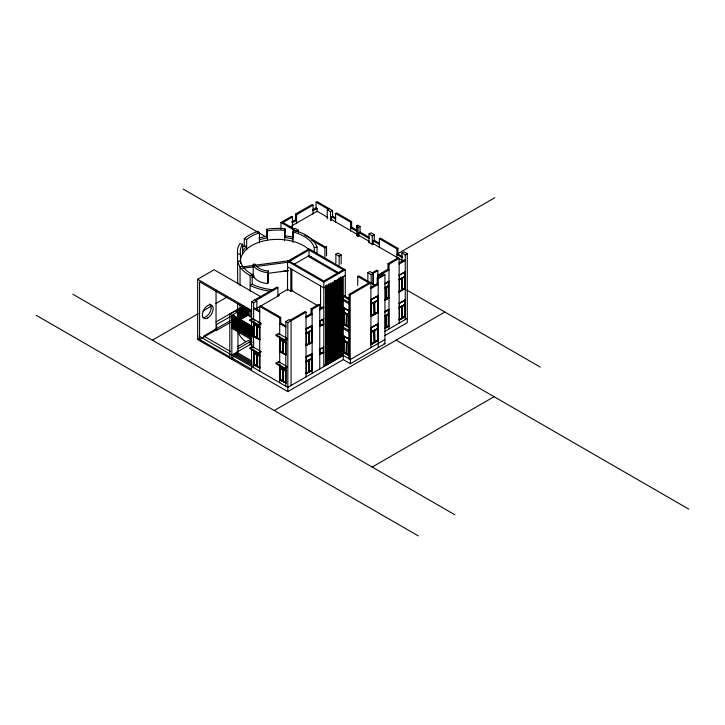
<?xml version="1.0" encoding="UTF-8"?>
<svg xmlns="http://www.w3.org/2000/svg" width="725" height="725" viewBox="0 0 725 725"><rect width="100%" height="100%" fill="white"/><g stroke="black" fill="none" stroke-linecap="round" stroke-linejoin="round"><path stroke-width="1.09" d="M284.49 240.782L284.979 228.783A40.174 23.2 0 0 0 267.48 229.136L266.7 229.272L266.7 237.157M251.82 277.204L253.886 276.932L253.233 275.292A17.183 9.923 0 0 0 267.634 283.602L267.634 272.618L268.413 271.014A16.077 9.28 0 0 1 255.055 264.072L253.233 264.308L253.233 276.696M267.634 283.602L268.413 281.989L268.413 271.014M237.691 283.403L237.519 253.097A40.174 23.2 0 0 1 239.368 244.479L239.884 243.645L242.576 244.207L242.087 245.005A37.31 21.542 0 0 0 240.383 253.016L240.564 263.302M293 242.34L293 231.973L294.567 230.559A40.174 23.2 0 0 1 317.042 247.125L317.042 253.904M246.645 249.962L246.645 239.585L247.352 238.987A37.31 21.542 0 0 1 257.511 233.432L259.441 232.77L259.441 242.902M244.271 246.545L244.271 238.661L245.041 238.008A40.174 23.2 0 0 1 255.97 232.045L258.055 231.329L259.441 232.77M280.947 229.209L280.947 222.512L291.486 216.422L292.501 217.011L292.501 227.052M295.546 220.781L295.546 214.083L312.022 204.568L313.037 205.157L313.019 214.156M316.082 208.918L316.082 202.221L317.097 201.641L332.539 210.549L332.539 217.246M292.501 217.011L282.977 222.512L294.151 228.964M295.546 214.083L296.57 214.663L313.037 205.157M291.486 222.058L295.546 219.711L296.57 220.291L292.501 222.638M312.837 209.733L316.082 207.858L317.088 208.428L317.088 211.809M313.019 210.776L317.088 208.428M377.218 284.88L377.218 278.092L383.924 274.222L384.939 274.811L384.939 343.759L350.374 363.714L343.269 359.609L287.834 391.618L197.653 339.554L197.653 279.261L214.102 269.763L261.163 296.942M289.801 227.016L317.097 211.256L327.763 217.409M327.256 218.778L327.256 209.851L329.286 208.673M298.41 232.48L298.41 230.251L296.38 231.42L280.947 222.512M327.256 209.851L330.509 211.727L332.539 210.549M335.584 222.484L335.584 213.485L336.599 212.896L351.625 221.569L351.625 228.266M331.524 220.146L331.524 216.766L332.539 216.177L335.784 218.053M250.152 291.314L250.152 275.554L252.191 274.385A37.31 21.542 0 0 1 242.984 266.628L242.676 266.147A37.31 21.542 0 0 1 240.555 261.1M335.584 213.485L350.61 222.158L351.625 221.569M287.553 290.535L287.553 261.263L309.04 248.856L345.299 269.791L345.299 296.806M152.404 340.161L198.224 313.708M203.1 310.898L210.893 306.394M215.769 303.576L227.469 296.824M309.04 250.025L289.583 261.263L323.812 281.019L343.269 269.791L309.04 250.025L309.04 255.662L339.354 273.162M356.809 235.833L356.709 225.674L357.724 225.094L360.053 226.436L360.053 233.133M294.45 264.081L309.04 255.662M356.709 225.674L357.824 226.327L356.809 226.907L358.023 227.614L360.053 226.436M311.215 239.984L324.918 247.896L326.549 246.962L326.549 255.889M310.264 257.538L311.614 256.75M359.038 236.033L359.038 232.653L360.053 232.072L369.197 237.347M216.041 321.9L237.356 309.593M229.816 358.123L229.816 314.152L243.428 306.294M251.575 370.683L251.575 301.736L276.896 287.118L277.911 287.707L277.911 296.57M368.998 242.875L368.998 233.948L371.028 232.77L374.272 234.646L374.272 241.343M236.848 310.445L242.485 307.192M244.035 306.648L236.522 311.333L244.035 307.001M236.848 311.378L244.37 307.038M255.843 300.449L277.911 287.707M335.883 263.157L335.883 254.23L337.923 253.061L341.167 254.937L341.167 263.864M237.791 311.188L242.485 308.478M236.522 312.276L244.977 307.391M244.977 307.744L231.846 315.321L231.846 359.301M237.791 312.131L245.304 307.79M251.575 301.736L253.605 302.905L256.858 301.029L256.858 309.956M230.215 316.662L216.648 324.492L216.648 330.355L214.953 329.377M237.791 312.484L239.667 311.397M241.552 310.309L244.37 308.687M237.465 313.019L245.92 308.143M232.453 316.263L231.846 316.608L251.575 327.999L252.182 327.646L232.453 316.263L239.032 320.405M237.465 313.372L245.92 308.497M237.791 313.417L246.246 308.533M368.998 233.948L372.242 235.824L374.272 234.646M238.733 313.227L245.304 309.43M237.465 314.315L247.796 308.343M232.453 317.55L231.846 317.903L251.575 329.286L252.182 328.942L232.453 317.55L245.603 325.498M237.465 314.668L247.796 308.696M237.791 314.704L247.189 309.285M335.883 254.23L339.137 256.106L341.167 254.937M232.453 317.903L231.846 318.257L251.575 329.639L252.182 329.286L247.488 326.576M237.791 315.058L245.304 310.717M237.465 315.602L248.738 309.095L237.465 315.955M232.453 318.837L231.846 319.19L251.575 330.582L252.182 330.228L232.453 318.837L231.846 319.544L251.575 330.935L252.182 330.582L235.272 320.822M237.791 316L248.122 310.028L248.738 310.382L237.465 317.242M230.052 320.849L203.743 336.038L230.36 351.398M240.609 314.722L248.122 310.382L248.738 310.735M237.465 316.888L248.738 310.382M232.453 320.133L231.846 320.477L251.575 331.869L252.182 331.515L232.453 320.133L239.966 324.818M237.791 317.287L248.122 311.324L248.738 311.678L237.465 318.538M232.453 320.477L231.846 320.831L251.575 332.222L252.182 331.869M237.791 317.641L248.122 311.678L248.738 312.022M237.465 318.184L248.738 311.678M216.648 330.355L230.215 322.525M232.453 321.42L231.846 321.773L251.575 333.156L252.182 332.811L232.453 321.773M237.791 318.574L248.122 312.611L248.738 312.964L237.465 319.825M238.733 318.384L248.122 312.964L248.738 313.318M259.704 371.155L259.704 306.421L260.719 305.841L280.72 317.387L280.72 324.084M373.257 244.243L373.257 240.863L374.272 240.274L379.501 243.292M237.465 319.471L248.738 312.964M255.834 308.886L279.433 295.265L278.418 294.676L287.553 289.402L290.807 291.278L292.837 290.109M232.453 322.707L231.846 323.06L251.575 334.452L252.182 334.098L232.453 322.707L249.364 332.82M238.733 319.326L248.122 313.898L248.738 314.251L237.465 321.112M232.453 323.06L231.846 323.413L251.575 334.805L252.182 334.452M239.667 319.136L248.122 314.251L248.738 314.605M379.356 247.76L379.356 238.752L380.371 238.163L397.934 248.312L397.934 255.01M237.465 320.758L248.738 314.251M232.453 324.002L231.846 324.347L251.575 335.738L252.182 335.385L232.453 324.002L237.148 327.066M240.609 319.535L248.122 315.194L250.152 316.363A44.017 25.411 0 0 0 251.194 316.87M232.453 324.347L231.846 324.7L251.575 336.092L252.182 335.738L243.727 330.854M232.453 325.289L231.846 325.643L251.575 337.025L252.182 336.681L232.453 325.289L248.421 334.859M232.453 325.643L231.846 325.996L251.575 337.379L252.182 337.025L250.306 335.947M237.936 323.413L231.846 326.93L251.575 338.321M249.953 319.798L252.391 318.384L260.918 323.314L260.918 324.012L258.481 325.425L249.953 320.495L249.953 319.798L258.481 324.718L260.918 323.314M249.953 320.495L252.391 319.091L252.391 318.384M287.553 261.263L323.812 282.197L345.299 269.791M252.182 326.712L251.575 327.066L231.846 315.674M252.182 327.999L251.575 328.353L231.846 316.961M256.804 326.567L257.212 326.332L256.804 338.176L256.804 326.214M345.299 275.418L323.812 287.825L287.553 266.891M259.396 327.709L259.804 327.473L253.913 324.546L259.804 327.827M379.356 238.752L396.919 248.892L397.934 248.312M252.182 333.156L251.575 333.509L231.846 322.127M259.704 306.421L279.705 317.976L280.72 317.387M357.724 285.378L357.724 276.452L358.739 275.862L375.351 285.46M253.913 322.48L253.913 336.5L259.804 339.436L259.804 324.329M398.125 253.523L494.749 197.735M237.791 346.487L248.122 340.523L251.638 342.553M367.874 281.626L367.874 272.7L369.904 271.531L373.176 273.416L373.176 284.572L373.157 273.407M401.994 261.924L401.994 252.998L404.033 251.829L407.278 253.705L407.278 322.652L384.803 335.63M237.945 348.743L251.512 340.913M285.804 386.226L285.804 321.492L289.048 319.616L291.078 320.794L291.078 385.519M290.063 320.205L305.026 311.569L306.041 312.158L306.041 376.882M372.161 272.827L376.828 270.126L377.843 270.715L377.825 278.59M387.984 270.371L387.984 263.673L398.143 257.81L399.158 258.39L399.158 323.123M311.116 314.351L311.116 308.732L318.737 304.328L319.752 304.917L319.752 368.971M231.846 355.078L251.222 343.895M285.804 321.492L287.834 322.67L306.041 312.158M367.874 272.7L371.127 274.576L377.843 270.715M387.984 263.673L388.999 264.253L399.158 258.39M401.994 252.998L405.248 254.874L407.278 253.705M253.913 336.5L259.804 339.436M311.116 308.732L312.131 309.312L319.752 304.917M260.103 339.962L253.605 336.681M251.575 369.279L231.846 357.887L234.284 356.483L234.284 355.078L236.722 353.673L251.756 362.346M249.953 347.937L252.391 346.532L260.918 351.453L260.918 352.16L258.481 353.564L249.953 348.643L249.953 347.937L258.481 352.867L260.918 351.453M305.896 316.698L311.116 313.68L312.131 314.269L306.041 317.786M319.544 308.814L322.797 306.938L323.812 307.527L319.752 309.865M377.643 275.292L380.888 273.416L381.894 273.987L377.825 276.334M381.894 272.817L387.984 269.301L388.999 269.89L382.909 273.407L381.894 272.817L381.894 276.243M399.013 262.93L404.233 259.922L405.248 260.502L399.158 264.027M276.053 334.859L278.491 333.455L287.018 338.385L287.018 339.083L284.581 340.487L276.053 335.566L276.053 334.859L284.581 339.789L287.018 338.385M384.939 339.545L350.175 359.609L349.16 359.029L349.16 294.296L368.889 282.904L357.724 276.452M349.16 294.296L350.175 294.885L370.919 282.904L370.919 347.628M377.218 278.092L378.233 278.681L384.939 274.811M254.321 352.45L253.913 352.685L259.804 355.966L253.913 353.039L254.321 352.803M370.819 287.417L377.218 283.72L378.233 284.309L370.919 288.532M256.804 354.706L257.212 354.471L256.804 366.315L256.804 354.362M282.904 341.638L283.312 341.403L282.904 353.247L282.904 341.285L282.85 352.93L280.258 351.435L280.258 339.826M259.396 355.848L259.804 355.622L254.221 352.513L254.221 350.402M305.633 328.806L312.131 325.525M323.812 318.782L319.752 321.13L323.305 319.19M384.649 283.656L388.999 281.146M399.158 275.282L405.248 271.766M306.104 329.077L311.587 325.906L311.587 330.129L306.041 333.264M384.794 283.638L388.455 281.527L388.455 285.75L384.73 287.825M400.127 274.784L404.704 272.147M311.832 326.051L306.34 329.213L306.34 345.399L311.832 342.236L311.832 326.051L311.424 325.815L311.523 342.055L308.932 343.55M319.344 320.894L320.051 321.302L323.504 319.308L323.504 324.229L319.643 325.987M385.038 283.783L388.7 281.672L388.7 297.857L385.038 299.96M399.058 275.219L404.94 272.292L404.94 288.468L398.75 291.93M345.807 308.895L343.568 308.08L349.051 311.243L349.051 327.428L343.568 324.256L343.668 307.309M327.727 318.157L333.536 314.804M285.496 342.78L285.904 342.544L280.013 339.608L285.804 342.952M327.727 319.562L333.536 316.209M305.941 333.201L311.832 330.274L306.041 333.618M384.631 287.771L388.7 285.895L385.038 288.006M399.158 279.506L404.704 276.37L404.641 272.111M305.941 333.554L311.832 330.627L306.34 333.79M384.631 288.124L388.7 286.248L385.038 288.351M399.158 279.85L404.94 276.515L399.058 279.442L399.457 279.678M320.513 325.498L323.504 324.229M319.788 326.078L323.305 324.111L323.241 319.154M253.913 350.619L253.913 364.648L259.804 367.575L259.804 352.477M323.812 324.41L319.344 326.522M349.767 310.835L343.269 307.545M280.013 337.551L280.013 351.571L285.904 354.507L285.904 339.4M377.825 296.462L377.825 312.221L371.291 316.109L370.883 299.697L378.233 295.564M371.046 299.788L377.625 295.99M370.883 299.697L377.87 296.126L377.87 312.312L377.462 295.891M346.468 314.324L346.867 314.088L346.767 325.752L349.359 327.247M253.913 364.648L259.804 367.575L257.049 366.179L257.112 354.534M370.983 303.974L377.625 300.213L377.562 295.954M370.983 304.328L377.87 300.349L370.883 303.92L371.291 304.147M280.013 351.571L285.904 354.507M305.941 345.163L311.832 342.236M384.631 299.733L388.7 297.857M404.94 288.468L399.058 291.405L399.457 291.64L399.457 275.455M306.041 345.227L308.932 343.904L308.832 331.887L309.24 343.732L308.832 343.496M385.863 287.598L385.863 299.208L388.392 297.676L388.455 286.103M401.741 289.964L399.158 291.459L401.804 290L402.049 278.536M402.049 289.792L404.641 288.296M306.104 345.254L308.687 343.759L308.687 332.15M385.863 299.208L388.455 297.712L388.292 281.436M402.112 289.828L404.704 288.333L404.641 276.687M276.053 363.007L278.491 361.603L287.018 366.524L287.018 367.231L284.581 368.635L276.053 363.705L276.053 363.007L284.581 367.928L287.018 366.524M312.131 342.408L305.633 345.689M343.568 324.256L349.459 327.192M384.649 300.54L388.999 298.029M399.158 292.166L405.248 288.65M346.568 325.516L346.16 325.752L346.568 313.907L346.468 325.933L346.867 325.697M280.421 367.521L280.013 367.756L285.904 371.037L280.013 368.11L280.421 367.874M349.767 327.718L343.269 324.438M370.883 315.873L377.562 312.14M371.046 315.973L374.154 314.179L374.091 302.533M374.517 313.961L377.625 312.167L377.562 300.531M370.919 316.671L378.233 312.457M282.904 369.777L283.312 369.542L282.904 381.386L282.904 369.424L280.258 367.965L280.258 379.574L282.904 381.033L282.85 369.46M305.941 357.126L311.424 353.963L311.523 370.203M384.631 311.687L387.377 310.11M402.71 301.256L399.058 303.367L404.94 300.431L404.94 316.617L399.058 319.544L404.94 316.617M312.131 353.664L305.633 356.954M319.752 349.269L323.812 346.922M384.649 311.795L388.999 309.285M399.158 303.422L405.248 299.905L404.84 299.67M319.344 349.033L320.051 349.441L323.504 347.447L323.504 352.377L319.643 354.135L322.235 352.64M385.038 311.922L388.7 309.811L388.7 325.996L385.038 328.108M343.568 336.219L349.051 339.382L349.051 355.567L343.568 352.404L343.568 336.219L348.544 338.62M327.727 346.305L333.536 342.952M285.496 370.919L285.904 370.683L280.321 367.575M327.727 347.71L333.536 344.357M305.941 361.349L311.832 358.413L306.041 361.757M384.631 315.91L388.7 314.034L385.038 316.145M306.041 361.403L311.587 358.277L311.587 354.054M384.73 315.973L388.455 313.898L388.455 309.675M399.158 307.645L404.704 304.518L404.641 300.259M305.941 361.702L311.832 358.766L306.34 361.929M384.631 316.263L388.7 314.387L385.038 316.499M399.158 307.998L404.94 304.654L399.058 307.59L399.457 307.817M319.788 354.217L323.241 352.223M343.976 340.206L343.568 340.442L349.459 343.722M319.852 354.253L323.305 352.259L323.241 347.302M343.976 340.56L343.568 340.795L349.051 343.958M323.812 352.549L319.344 354.661M349.767 338.974L343.269 335.693M280.013 364.612L280.013 379.719L285.904 382.646L285.904 367.548M370.883 327.836L377.87 324.274L377.87 340.451L371.291 344.257L370.883 327.836L376.52 324.583M370.919 327.936L378.233 323.712M346.468 342.463L346.867 342.227L346.767 353.9L349.359 355.395M370.983 332.113L377.625 328.353L377.562 324.093M370.983 332.467L377.87 328.498L370.883 332.059L371.291 332.295M280.013 379.719L285.904 382.646M305.941 373.312L311.832 370.375L311.832 354.19L306.34 357.362L306.34 373.538L311.832 370.375M384.631 327.872L388.7 325.996M306.041 373.366L308.687 371.907L308.687 360.298M308.932 371.698L311.587 370.239L311.587 358.63M385.8 327.319L388.455 325.86L388.455 314.251M399.158 319.607L401.804 318.148L401.741 306.503M402.049 317.931L404.704 316.472L404.641 304.835M309.983 371.327L311.723 370.321M385.981 327.446L388.591 325.942M399.62 319.571L404.84 316.553L404.84 300.793M312.131 370.557L305.633 373.837M343.568 352.404L349.459 355.332M384.649 328.688L388.999 326.168M399.158 320.314L405.248 316.789M324.827 364.865L327.437 363.361M329.177 362.355L333.754 359.709M335.639 358.621L341.303 355.35M331.325 361.585L325.235 365.101L325.842 365.454L325.842 286.647M325.434 365.219L331.524 361.702M343.269 355.395L287.834 387.395L198.868 336.038M384.531 331.57L407.278 318.429M346.568 353.664L346.16 353.9L346.568 342.055L346.468 354.072L346.867 353.836M349.767 355.857L343.269 352.577M370.883 344.022L377.87 340.451M370.983 344.076L374.154 342.318L374.091 330.673M374.453 342.073L377.625 340.315L377.562 328.67M371.436 344.058L377.825 340.36L377.825 324.601M370.919 344.819L378.233 340.596M349.16 359.029L349.359 299.806L343.269 296.289L344.284 295.7L349.504 298.718M274.267 410.522L444.878 312.022M372.197 467.063L494.06 396.702M240.057 285.722L240.057 266.836L242.676 266.147M266.7 229.272L267.507 230.858L268.214 230.74A37.31 21.542 0 0 1 284.49 230.414M293 231.973L293.398 232.063A37.31 21.542 0 0 1 314.242 247.497L317.042 247.125M242.712 266.873L290.779 260.483M242.712 268.277L253.886 266.773M256.124 266.492L288.532 262.169M280.675 271.657L288.387 270.633M251.657 275.527L253.895 275.228M267.507 273.397L288.532 270.615M237.691 254.131L240.564 254.049M240.564 261.082L237.691 261.172A40.174 23.2 0 0 0 240.038 266.827M244.271 238.661L246.645 239.585M316.082 202.221L328.271 209.262M356.854 230.215L351.625 227.206L350.61 227.786L356.709 231.302M402.284 256.451L397.934 253.94L396.919 254.52L402.139 257.538M331.524 216.766L335.584 219.113M359.038 232.653L369.097 238.462M373.257 240.863L379.356 244.379M330.673 219.086L356.854 234.202M369.097 241.271L359.038 235.471L358.023 236.06L356.809 235.353M402.339 260.465L373.257 243.682L372.242 244.262L368.998 242.386M406.879 290.091L540.243 367.077M298.41 230.251L295.166 228.375L293.136 229.544L293.136 237.356M326.549 246.962L324.918 246.727L304.391 234.873M385.8 287.916L385.392 287.68L385.8 299.525L385.8 287.562M404.94 300.431L404.541 300.195L404.541 316.381M402.049 306.675L401.641 306.439L402.049 318.284L402.049 306.322M385.7 299.117L386.108 299.353L385.7 287.508L385.555 299.38M307.826 256.124L338.095 273.606M183.244 189.116L265.386 236.54M374.399 302.706L373.991 302.47L374.399 314.315L374.453 302.325M330.065 283.04L331.08 283.629L331.08 362.428L330.065 361.838M385.8 316.055L385.392 315.828L385.392 327.437L385.8 327.664L385.8 315.71L385.863 327.356M328.543 283.919L329.558 284.508L329.558 363.307L328.543 362.718M343.269 299.108L349.35 302.624M343.269 300.513L349.35 304.029M385.7 327.256L386.108 327.492L385.7 315.647L385.555 327.528M347.628 309.956L349.459 311.007M396.131 340.161L688.75 509.104M349.459 315.23L343.568 312.294L349.359 315.638M349.359 315.284L343.813 312.158L343.813 307.935M349.459 315.583L343.568 312.647L349.051 315.819M374.399 330.854L373.991 330.618L374.399 342.463L374.453 330.464M383.924 343.179L384.939 343.759M317.74 305.66L291.822 290.698L291.822 269.31M343.668 324.202L345.417 325.208M347.157 326.214L348.897 327.211M343.269 327.247L349.35 330.763M343.269 328.652L349.35 332.168M343.877 340.261L349.459 343.369M349.296 343.469L343.813 340.297L343.813 336.074M349.296 343.813L346.713 342.318L346.713 353.936M254.828 299.86L256.858 301.029M346.468 353.718L343.813 352.259L343.813 340.65L346.405 342.146L346.405 353.755M308.932 332.295L308.524 332.059L308.632 343.732M343.668 352.341L345.417 353.347M341.638 354.452L350.374 359.491L350.374 363.714M340.723 355.685L341.747 356.274L341.747 277.467M339.708 356.274L340.723 356.854L340.723 276.887M339.2 356.564L340.215 357.153L340.215 278.346M259.849 310.962L254.62 307.953L253.605 308.533L259.704 312.058M285.949 326.032L280.72 323.015L279.705 323.604L285.804 327.12M338.185 357.153L339.2 357.733L339.2 277.766M337.678 357.443L338.693 358.032L338.693 279.225M336.155 358.322L337.17 358.911L337.17 280.104M197.653 279.261L251.575 310.4M248.122 309.095L248.738 309.448M334.633 359.201L335.648 359.79L335.648 280.983M251.575 311.804L199.593 281.798L199.593 339.499L216.05 330.002L216.05 290.399M333.11 360.08L334.125 360.669L334.125 281.871M332.095 360.669L333.11 361.258L333.11 282.406M331.588 360.959L332.603 361.548L332.603 282.75M330.917 361.349L331.932 361.929M330.573 361.548L331.588 362.138L331.588 283.285M255.345 320.794L253.605 319.798L253.605 302.905M258.073 322.371L260.918 324.012M327.02 363.597L328.035 364.186L328.035 285.387M326.005 364.186L327.02 364.775L327.02 284.798M259.704 327.537L254.158 324.401L254.221 322.253M285.804 342.599L280.258 339.472L280.258 337.361M251.24 326.168L232.453 314.967L252.182 326.359L251.575 326.712L229.816 314.152M308.932 360.434L308.524 360.207L308.632 371.871M240.908 321.492L251.24 327.455M241.851 325.906L251.24 331.325M234.338 322.852L242.784 327.736M244.669 328.824L251.24 332.621M256.804 337.823L254.158 336.364L254.221 324.718M259.704 339.49L257.049 338.031L257.112 326.386M285.804 354.561L283.149 353.102L283.212 341.457M254.013 336.445L259.233 339.463M280.113 351.516L286.212 355.032L279.705 351.752M239.032 328.144L241.851 329.775M308.832 371.635L309.24 371.871L308.832 360.026L308.932 372.043L308.524 371.816M231.846 328.334L251.575 339.726M252.255 342.2L250.768 341.339L250.768 339.092M250.768 344.157L252.255 345.009M250.152 344.511L251.638 345.363M254.158 352.549L259.641 355.712M285.741 370.783L280.258 367.611L280.258 365.5M256.75 354.389L254.158 352.894L254.158 364.503L256.804 365.971M257.049 354.57L259.641 356.066M285.741 371.137L283.149 369.641L283.149 381.25L285.804 382.709M237.211 351.136L237.945 351.562M251.756 360.941L236.722 352.259L236.722 354.371M254.013 364.584L260.103 368.11L253.605 364.82M280.113 379.655L286.212 383.172L279.705 379.891M234.284 353.673L252.137 363.977M234.284 355.078L252.137 365.382M197.653 338.385L229.816 356.954M72.808 294.214L454.847 514.777M36.25 315.321L418.289 535.884M240.057 266.836L240.283 267.208A40.174 23.2 0 0 0 250.152 275.554M239.431 331.968L240.057 332.974M405.248 254.874L405.248 319.607M404.84 272.654L404.84 288.414M404.541 272.056L404.541 288.242M402.357 318.112L401.949 306.267L401.949 317.876M402.049 278.183L402.049 290.145L401.641 278.3M399.457 303.603L399.457 319.779M396.919 248.892L396.919 257.901M388.999 264.253L388.999 328.987M388.292 309.584L388.392 325.824M385.501 287.743L385.501 299.353M385.501 315.882L385.501 327.492M382.909 273.407L382.909 275.654M378.233 278.681L378.233 347.628M377.462 324.039L377.462 340.224M372.242 235.824L372.242 244.751M371.291 299.933L371.291 316.109M371.291 328.072L371.291 344.257M371.127 274.576L371.127 283.502M358.023 227.614L358.023 236.54M350.61 222.158L350.61 231.166M350.175 294.885L350.175 359.609M346.713 314.179L346.713 325.788M346.405 314.007L346.405 325.616L343.813 324.12L343.813 312.511M343.976 307.844L343.877 324.084M343.976 335.983L343.877 352.223M343.269 276.587L343.269 359.609M342.254 277.177L342.254 355.975M339.137 256.106L339.137 265.033M337.678 279.768L337.678 358.612M336.155 280.647L336.155 359.491M334.633 280.403L334.633 360.379M330.509 211.727L330.509 220.654M330.065 284.164L330.065 363.017M328.543 285.043L328.543 363.896M326.513 286.266L326.513 365.065L325.498 364.476L325.498 285.677M324.918 247.896L324.918 256.831M323.812 282.197L323.812 366.623M320.559 285.949L320.559 308.46M320.051 321.302L320.051 326.223M320.051 349.441L320.051 354.371M314.242 247.497L314.242 251.965M312.131 309.312L312.131 373.366M311.587 330.482L311.587 342.091L308.995 343.587L308.995 331.978M308.995 360.126L308.995 371.735M296.57 214.663L296.57 223.672M290.807 268.767L290.807 291.278M287.834 322.67L287.834 391.618M285.496 339.635L285.496 354.743M285.496 366.696L285.496 382.882M284.979 228.783L284.979 237.791M284.581 339.789L284.581 340.487M284.581 367.928L284.581 368.635M280.421 337.315L280.321 351.398M280.421 365.454L280.321 379.538M279.705 317.976L279.705 334.859M279.705 336.953L279.705 363.007M279.705 364.847L279.705 382.709M278.491 333.455L278.491 334.162M278.491 361.603L278.491 362.301M267.507 230.858L267.507 240.111M259.396 324.564L259.396 339.672M259.396 352.712L259.396 367.811M258.481 324.718L258.481 325.425M258.481 352.867L258.481 353.564M254.321 322.244L254.321 336.273M254.321 350.392L254.321 364.412M253.605 321.882L253.605 347.937M253.605 350.193L253.605 367.638M252.391 346.532L252.391 347.23M252.191 274.385L252.191 284.517M251.376 339.11L251.312 341.022M251.176 338.856L251.176 341.103M251.068 339.01L251.068 341.167M250.152 310.454L250.152 317.206M250.152 338.593L250.152 344.71M242.576 244.207L242.576 254.575M240.057 304.826L240.057 310.454M240.057 312.711L240.057 316.154M239.594 315.239L239.513 319.562M239.232 315.284L239.232 319.598M239.132 316.009L239.132 319.381M237.945 324.211L237.945 311.804L235.915 310.989M237.945 330.972L237.945 352.395M237.691 303.666L237.691 310.418M237.691 313.798L237.691 316.046M209.634 304.02A7.631 4.404 -60 0 1 210.105 311.94A7.631 4.404 -60 0 1 203.136 317.577M267.634 272.618A17.183 9.923 0 0 1 253.233 264.308M240.564 263.519A37.292 22.194 0.3 0 1 265.042 240.627A37.292 22.194 0.3 0 1 308.533 249.21M293 239.005A36.603 21.134 0 0 0 284.49 237.447L284.979 235.815A39.712 22.928 0 0 1 293.398 237.292M242.567 251.231A37.31 21.542 0 0 1 246.627 246.618L244.271 245.703A40.174 23.2 0 0 0 242.558 247.288M258.97 238.081A40.763 23.535 0 0 1 266.7 236.305L267.507 237.891A37.519 21.659 0 0 0 259.441 239.812M238.099 283.883A40.237 23.236 0 0 1 237.918 283.239M240.057 316.082A40.237 23.236 0 0 1 239.676 315.475M238.842 313.925A40.237 23.236 0 0 1 238.706 313.608M245.286 341.366A40.21 23.218 0 0 1 238.027 331.769M269.464 291.069A44.017 25.411 0 0 1 250.152 285.405L252.182 284.227A42.24 24.387 0 0 0 272.555 289.719M256.904 326.159L256.505 337.995L256.904 326.159M280.421 339.726L280.013 339.962L285.904 342.898L280.421 339.726M256.904 354.298L256.505 366.143L256.904 354.298M283.013 341.221L282.605 353.066L283.013 341.221M404.541 276.633L399.058 279.796L404.94 276.859L404.541 276.633M377.462 300.467L370.883 304.264L377.87 300.703L377.462 300.467M283.013 369.369L282.605 381.214L283.013 369.369M404.541 304.772L399.058 307.935L404.94 305.007L404.541 304.772M377.462 328.615L370.883 332.413L377.87 328.842L377.462 328.615M402.357 278.355L401.949 278.128L402.357 289.964L402.357 278.355M374.762 302.497L374.354 302.262L374.762 314.106L374.762 302.497M374.762 330.636L374.354 330.41L374.762 342.245L374.762 330.636M207.776 317.976A7.631 4.404 -60 0 0 212.443 305.932A7.631 4.404 -60 0 0 203.1 311.333A7.631 4.404 -60 0 0 207.776 317.976"/></g></svg>
